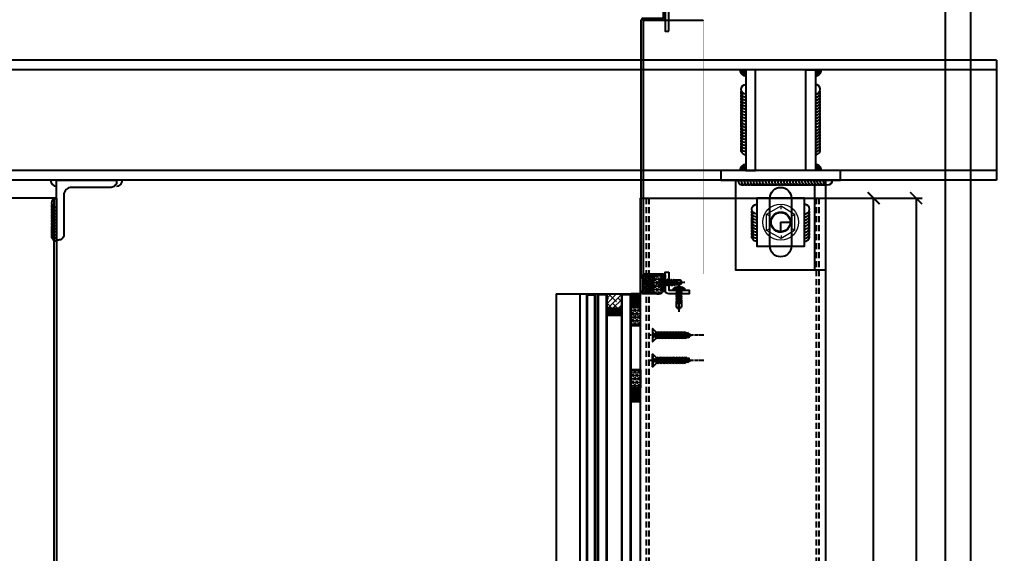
# Model space of a CAD drawing. Extents: x -3378 to 102197, y -3799 to 48702.
# Drawn here: x 58428 to 59244, y 8781 to 9227 of the extents above; entities that cross this region are included whole.
import ezdxf

# ---------------------------------------------------------------- set-up
doc = ezdxf.new("R2010")
doc.units = 0
for name, pattern in [('CEN1', [9, 6, -1, 1, -1]), ('CENTER', [2, 1.25, -0.25, 0.25, -0.25]), ('HIDDEN', [0.375, 0.25, -0.125])]:
    doc.linetypes.add(name, pattern=pattern)
for name, color, linetype in [('24WELD', 55, 'Continuous'), ('ARR', 6, 'Continuous'), ('BCM-BKP', 6, 'Continuous'), ('BCM-DIM', 54, 'Continuous'), ('BCM-Extu', 4, 'Continuous'), ('BCM-GAK', 9, 'Continuous'), ('BCM-SIL', 8, 'Continuous'), ('DIM', 173, 'Continuous'), ('GM_SECT_15', 15, 'Continuous'), ('steel', 7, 'Continuous'), ('泡棉', 8, 'Continuous'), ('矽利康', 9, 'Continuous'), ('結構體 STRUCTURAL', 154, 'Continuous'), ('螺絲 固定五金 FASTENERS', 124, 'Continuous'), ('螺絲、螺栓', 4, 'Continuous'), ('視覺模型鋁擠型暫替', 4, 'Continuous'), ('視覺模型鋁擠型暫替-RefEdit0', 4, 'Continuous'), ('金屬面材 METAL PANEL', 2, 'Continuous'), ('鐵件', 6, 'Continuous'), ('鐵件 STEEL', 20, 'Continuous'), ('隱藏線 HIDDEN', 8, 'HIDDEN')]:
    doc.layers.add(name, color=color, linetype=linetype)
doc.layers.add('BCM-GK', color=252, linetype='Continuous', lineweight=5)
doc.layers.add('BCM-GLA', color=4, linetype='Continuous', lineweight=5)
doc.styles.add('GM_ANNO_TEXT', font='simplex.shx', dxfattribs={"width": 0.8})
doc.dimstyles.new('GM_DIM', dxfattribs={"dimscale": 0, "dimtxt": 20, "dimasz": 10, "dimexe": 5, "dimexo": 5, "dimgap": 5, "dimtad": 1, "dimdec": 0, "dimdsep": 46, "dimtxsty": 'GM_ANNO_TEXT', "dimblk": 'ARCHTICK', "dimcen": 0, "dimclrd": 4, "dimclre": 4, "dimclrt": 10, "dimadec": 0, "dimazin": 2, "dimtfac": 1, "dimtdec": 0, "dimtix": 1, "dimtofl": 0, "dimtmove": 2, "dimatfit": 3, "dimfxl": 1.5, "dimarcsym": 1})
pattern_1 = [(90, (-94993.687, -997925.494), (-1.25, 0), []), (180, (-94993.687, -997925.494), (-1e-16, -1.25), [])]
pattern_2 = [(90, (154.4923, -120.1606), (-1.649778, 1e-16), [0.9525, -1.905]), (210, (154.4923, -120.1606), (0.824889, -1.42875), [0.9525, -1.905]), (150, (154.4923, -119.2081), (-0.824889, -1.42875), [0.9525, -1.905])]

# ---------------------------------------------------------------- blocks, each defined once
blk = doc.blocks.new('*U602')
for centre, end in [((-0.29, -9), 16.35291), ((-0.21, -6.5), 16.35291), ((-0.13, -4), 88.14306), ((-0.53, -16.49), 16.35291), ((-0.45, -13.99), 16.35291), ((-0.37, -11.49), 16.35291), ((-0.78, -23.99), 16.35291), ((-0.7, -21.49), 16.35291), ((-0.62, -18.99), 16.35291), ((-1.02, -31.48), 16.35291), ((-0.94, -28.98), 16.35291), ((-0.86, -26.49), 16.35291), ((-1.26, -38.98), 16.35291), ((-1.18, -36.48), 16.35291), ((-1.1, -33.98), 16.35291), ((-1.59, -48.97), 16.35291), ((-1.51, -46.48), 16.35291), ((-1.43, -43.98), 16.35291), ((-1.34, -41.48), 16.35291), ((-1.75, -53.97), 16.35291), ((-1.67, -51.47), 16.35291)]:
    blk.add_arc(centre, 4, 268.14306, end)
blk = doc.blocks.new('*U603')
for centre, end in [((-0.29, -9), 16.35291), ((-0.21, -6.5), 16.35291), ((-0.13, -4), 88.14306), ((-0.53, -16.49), 16.35291), ((-0.45, -13.99), 16.35291), ((-0.37, -11.49), 16.35291), ((-0.78, -23.99), 16.35291), ((-0.7, -21.49), 16.35291), ((-0.62, -18.99), 16.35291), ((-1.02, -31.48), 16.35291), ((-0.94, -28.98), 16.35291), ((-0.86, -26.49), 16.35291), ((-1.26, -38.98), 16.35291), ((-1.18, -36.48), 16.35291), ((-1.1, -33.98), 16.35291), ((-1.59, -48.97), 16.35291), ((-1.51, -46.48), 16.35291), ((-1.43, -43.98), 16.35291), ((-1.34, -41.48), 16.35291), ((-1.75, -53.97), 16.35291), ((-1.67, -51.47), 16.35291)]:
    blk.add_arc(centre, 4, 268.14306, end)
blk = doc.blocks.new('*U59')
for centre, end in [((-0.29, -9), 16.35291), ((-0.21, -6.5), 16.35291), ((-0.13, -4), 88.14306), ((-0.53, -16.49), 16.35291), ((-0.45, -13.99), 16.35291), ((-0.37, -11.49), 16.35291), ((-0.78, -23.99), 16.35291), ((-0.7, -21.49), 16.35291), ((-0.62, -18.99), 16.35291), ((-0.86, -26.49), 16.35291)]:
    blk.add_arc(centre, 4, 268.14306, end)
blk = doc.blocks.new('*U622')
for centre, end in [((-73.96, 2.4), 286.35291), ((-71.46, 2.32), 286.35291), ((-68.96, 2.24), 286.35291), ((-66.47, 2.15), 286.35291), ((-63.97, 2.07), 286.35291), ((-61.47, 1.99), 286.35291), ((-58.97, 1.91), 286.35291), ((-56.47, 1.83), 286.35291), ((-53.97, 1.75), 286.35291), ((-51.47, 1.67), 286.35291), ((-48.97, 1.59), 286.35291), ((-46.48, 1.51), 286.35291), ((-43.98, 1.43), 286.35291), ((-41.48, 1.34), 286.35291), ((-38.98, 1.26), 286.35291), ((-36.48, 1.18), 286.35291), ((-33.98, 1.1), 286.35291), ((-31.48, 1.02), 286.35291), ((-28.98, 0.94), 286.35291), ((-26.49, 0.86), 286.35291), ((-23.99, 0.78), 286.35291), ((-21.49, 0.7), 286.35291), ((-18.99, 0.62), 286.35291), ((-16.49, 0.53), 286.35291), ((-13.99, 0.45), 286.35291), ((-11.49, 0.37), 286.35291), ((-9, 0.29), 286.35291), ((-6.5, 0.21), 286.35291), ((-4, 0.13), 358.14306)]:
    blk.add_arc(centre, 4, 178.14306, end)
blk = doc.blocks.new('A$C4E2A2353')
at = {"layer": 'ARR', "color": 0, "linetype": 'CEN1', "ltscale": 0.5}
blk.add_line((42.86, 0), (-3.62, 0), dxfattribs=at)
at = {"layer": 'ARR', "color": 0, "linetype": 'ByBlock', "ltscale": 0.3}
for p, q in [((0.3, -5.3), (0.3, 5.3)), ((3.1, -2.5), (3.1, 2.5)), ((4.38, 2.15), (3.1, 2.15)), ((3.1, 1.24), (3.82, -2.16)), ((4.71, 2.87), (4.38, 2.15)), ((4.38, 2.15), (5.3, -2.16)), ((4.43, 1.96), (5.34, -2.36)), ((5.34, 2.15), (4.71, 2.87)), ((4.71, 2.87), (5.93, -2.88)), ((4.89, 2.06), (5.8, -2.26)), ((6.82, 2.15), (5.34, 2.15)), ((5.34, 2.15), (6.26, -2.16)), ((5.34, 2.15), (6.26, -2.16)), ((7.15, 2.87), (6.82, 2.15)), ((6.82, 2.15), (7.74, -2.16)), ((6.86, 1.96), (7.78, -2.36)), ((7.78, 2.15), (7.15, 2.87)), ((7.15, 2.87), (8.37, -2.88)), ((7.32, 2.06), (8.24, -2.26)), ((9.26, 2.15), (7.78, 2.15)), ((7.78, 2.15), (8.7, -2.16)), ((7.78, 2.15), (8.7, -2.16)), ((9.59, 2.87), (9.26, 2.15)), ((9.26, 2.15), (10.17, -2.16)), ((9.3, 1.96), (10.21, -2.36)), ((10.22, 2.15), (9.59, 2.87)), ((9.59, 2.87), (10.81, -2.88)), ((9.76, 2.06), (10.67, -2.26)), ((11.7, 2.15), (10.22, 2.15)), ((10.22, 2.15), (11.13, -2.16)), ((10.22, 2.15), (11.13, -2.16)), ((12.02, 2.87), (11.7, 2.15)), ((11.7, 2.15), (12.61, -2.16)), ((11.74, 1.96), (12.65, -2.36)), ((12.66, 2.15), (12.02, 2.87)), ((12.02, 2.87), (13.24, -2.88)), ((12.2, 2.06), (13.11, -2.26)), ((14.13, 2.15), (12.66, 2.15)), ((12.66, 2.15), (13.57, -2.16)), ((12.66, 2.15), (13.57, -2.16)), ((14.46, 2.87), (14.13, 2.15)), ((14.13, 2.15), (15.05, -2.16)), ((14.18, 1.96), (15.09, -2.36)), ((15.09, 2.15), (14.46, 2.87)), ((14.46, 2.87), (15.68, -2.88)), ((14.64, 2.06), (15.55, -2.26)), ((16.57, 2.15), (15.09, 2.15)), ((15.09, 2.15), (16.01, -2.16)), ((15.09, 2.15), (16.01, -2.16)), ((16.9, 2.87), (16.57, 2.15)), ((16.57, 2.15), (17.49, -2.16)), ((16.61, 1.96), (17.53, -2.36)), ((17.53, 2.15), (16.9, 2.87)), ((16.9, 2.87), (18.12, -2.88)), ((17.07, 2.06), (17.99, -2.26)), ((19.01, 2.15), (17.53, 2.15)), ((17.53, 2.15), (18.45, -2.16)), ((17.53, 2.15), (18.45, -2.16)), ((19.34, 2.87), (19.01, 2.15)), ((19.01, 2.15), (19.92, -2.16)), ((19.05, 1.96), (19.96, -2.36)), ((19.97, 2.15), (19.34, 2.87)), ((19.34, 2.87), (20.56, -2.88)), ((19.51, 2.06), (20.42, -2.26)), ((21.45, 2.15), (19.97, 2.15)), ((19.97, 2.15), (20.88, -2.16)), ((19.97, 2.15), (20.88, -2.16)), ((21.77, 2.87), (21.45, 2.15)), ((21.77, 2.87), (21.45, 2.15)), ((21.45, 2.15), (22.36, -2.16)), ((21.45, 2.15), (22.36, -2.16)), ((21.49, 1.96), (22.4, -2.36)), ((21.49, 1.96), (22.4, -2.36)), ((22.41, 2.15), (21.77, 2.87)), ((21.77, 2.87), (22.99, -2.88)), ((22.41, 2.15), (21.77, 2.87)), ((21.77, 2.87), (22.99, -2.88)), ((21.95, 2.06), (22.86, -2.26)), ((21.95, 2.06), (22.86, -2.26)), ((23.88, 2.15), (22.41, 2.15)), ((22.41, 2.15), (23.32, -2.16)), ((23.88, 2.15), (22.41, 2.15)), ((22.41, 2.15), (23.32, -2.16)), ((22.41, 2.15), (23.32, -2.16)), ((22.41, 2.15), (23.32, -2.16)), ((24.21, 2.87), (23.88, 2.15)), ((24.21, 2.87), (23.88, 2.15)), ((23.88, 2.15), (24.8, -2.16)), ((23.88, 2.15), (24.8, -2.16)), ((23.93, 1.96), (24.84, -2.36)), ((23.93, 1.96), (24.84, -2.36)), ((24.84, 2.15), (24.21, 2.87)), ((24.21, 2.87), (25.43, -2.88)), ((24.84, 2.15), (24.21, 2.87)), ((24.21, 2.87), (25.43, -2.88)), ((24.38, 2.06), (25.3, -2.26)), ((24.38, 2.06), (25.3, -2.26)), ((26.32, 2.15), (24.84, 2.15)), ((24.84, 2.15), (25.76, -2.16)), ((26.32, 2.15), (24.84, 2.15)), ((24.84, 2.15), (25.76, -2.16)), ((24.84, 2.15), (25.76, -2.16)), ((24.84, 2.15), (25.76, -2.16)), ((26.65, 2.87), (26.32, 2.15)), ((26.65, 2.87), (26.32, 2.15)), ((26.32, 2.15), (27.24, -2.16)), ((26.32, 2.15), (27.24, -2.16)), ((26.36, 1.96), (27.28, -2.36)), ((26.36, 1.96), (27.28, -2.36)), ((27.28, 2.15), (26.65, 2.87)), ((26.65, 2.87), (27.87, -2.88)), ((27.28, 2.15), (26.65, 2.87)), ((26.65, 2.87), (27.87, -2.88)), ((26.82, 2.06), (27.74, -2.26)), ((26.82, 2.06), (27.74, -2.26)), ((28.91, 1.45), (27.28, 2.15)), ((27.28, 2.15), (28.19, -2.16)), ((27.28, 2.15), (28.19, -2.16)), ((27.28, 2.15), (28.19, -2.16)), ((27.28, 2.15), (28.19, -2.16)), ((29.24, 2.17), (28.91, 1.45)), ((28.91, 1.45), (29.52, -1.46)), ((29.96, 0.99), (29.24, 2.17)), ((29.24, 2.17), (30.16, -2.18)), ((32.25, 0), (29.96, 1.25)), ((29.96, 0.99), (30.39, -1)), ((32.26, 0), (32.25, 0)), ((3.1, -1.02), (3.49, -2.88)), ((3.1, -2.44), (3.49, -2.88)), ((3.49, -2.88), (3.82, -2.16)), ((3.82, -2.16), (5.3, -2.16)), ((5.3, -2.16), (5.93, -2.88)), ((5.93, -2.88), (6.26, -2.16)), ((6.26, -2.16), (7.74, -2.16)), ((7.74, -2.16), (8.37, -2.88)), ((8.37, -2.88), (8.7, -2.16)), ((8.7, -2.16), (10.17, -2.16)), ((10.17, -2.16), (10.81, -2.88)), ((10.81, -2.88), (11.13, -2.16)), ((11.13, -2.16), (12.61, -2.16)), ((12.61, -2.16), (13.24, -2.88)), ((13.24, -2.88), (13.57, -2.16)), ((13.57, -2.16), (15.05, -2.16)), ((15.05, -2.16), (15.68, -2.88)), ((15.68, -2.88), (16.01, -2.16)), ((16.01, -2.16), (17.49, -2.16)), ((17.49, -2.16), (18.12, -2.88)), ((18.12, -2.88), (18.45, -2.16)), ((18.45, -2.16), (19.92, -2.16)), ((19.92, -2.16), (20.56, -2.88)), ((20.56, -2.88), (20.88, -2.16)), ((20.88, -2.16), (22.36, -2.16)), ((22.36, -2.16), (22.99, -2.88)), ((22.36, -2.16), (22.99, -2.88)), ((22.99, -2.88), (23.32, -2.16)), ((22.99, -2.88), (23.32, -2.16)), ((23.32, -2.16), (24.8, -2.16)), ((23.32, -2.16), (24.8, -2.16)), ((24.8, -2.16), (25.43, -2.88)), ((24.8, -2.16), (25.43, -2.88)), ((25.43, -2.88), (25.76, -2.16)), ((25.43, -2.88), (25.76, -2.16)), ((25.76, -2.16), (27.24, -2.16)), ((25.76, -2.16), (27.24, -2.16)), ((27.24, -2.16), (27.87, -2.88)), ((27.24, -2.16), (27.87, -2.88)), ((27.87, -2.88), (28.19, -2.16)), ((27.87, -2.88), (28.19, -2.16)), ((28.19, -2.16), (29.52, -1.46)), ((29.52, -1.46), (30.16, -2.18)), ((30.16, -2.18), (30.39, -1)), ((30.39, -1), (32.25, -0.01)), ((32.25, -0.01), (32.26, 0))]:
    blk.add_line(p, q, dxfattribs=at)
blk.add_lwpolyline([(3.1, 2.5), (0.3, 5.3), (0, 5.3), (0, -5.3), (0.3, -5.3), (3.1, -2.5)], dxfattribs=at)
blk.add_lwpolyline([(0, -1.61, 0.048054), (2.67, -0.68, 0.292428), (3.1, 0, 0.292428), (2.67, 0.68, 0.048054), (0, 1.61, 0.048054)], format="xyb", dxfattribs=at)
blk = doc.blocks.new('*U920')
at = {"layer": '螺絲、螺栓', "color": 0, "linetype": 'ByBlock', "xscale": -1, "rotation": 180}
blk.add_blockref('A$C4E2A2353', (0, 0), dxfattribs=at)
blk = doc.blocks.new('護蓋')
at = {"layer": '螺絲 固定五金 FASTENERS', "xscale": -1, "rotation": 180}
blk.add_blockref('*U920', (0, 10.5), dxfattribs=at)
at = {"layer": '螺絲 固定五金 FASTENERS'}
blk.add_blockref('*U920', (0, -10.5), dxfattribs=at)
blk = doc.blocks.new('425424')
at = {"layer": 'BCM-DIM', "linetype": 'Continuous'}
h = blk.add_hatch(dxfattribs=at)
h.set_pattern_fill('ANSI37', color=256, scale=10, angle=45)
h.set_pattern_definition(pattern_1)
h.paths.add_polyline_path([(-0.01, -11.5), (-8.01, -11.5), (-8.01, 0.01), (-0.01, 0.01)])
h = blk.add_hatch(dxfattribs=at)
h.set_pattern_fill('ANSI37', color=256, scale=10, angle=45)
h.set_pattern_definition(pattern_1)
h.paths.add_polyline_path([(-0.01, -78.5), (-8.01, -78.5), (-8.01, -90.01), (-0.01, -90.01)])
at = {"layer": '泡棉'}
h = blk.add_hatch(dxfattribs=at)
h.set_pattern_fill('HEX', color=256, scale=0.3, angle=90)
h.set_pattern_definition(pattern_2)
h.paths.add_polyline_path([(-0.01, -11.5), (-8.01, -11.5), (-8.01, -26.5), (-0.01, -26.5)])
h = blk.add_hatch(dxfattribs=at)
h.set_pattern_fill('HEX', color=256, scale=0.3, angle=90)
h.set_pattern_definition(pattern_2)
h.paths.add_polyline_path([(-0.01, -63.5), (-8.01, -63.5), (-8.01, -78.5), (-0.01, -78.5)])
at = {"layer": 'BCM-DIM', "linetype": 'Continuous'}
for p, q in [((-0.01, 0.01), (-8.01, 0.01)), ((-0.13, -26.5), (-8.13, -26.5)), ((-0.13, -63.5), (-8.13, -63.5)), ((-0.01, -90.01), (-8.01, -90.01))]:
    blk.add_line(p, q, dxfattribs=at)
at = {"layer": '泡棉'}
for points in [[(-0.01, -11.5), (-8.01, -11.5), (-8.01, -26.5), (-0.01, -26.5)], [(-0.01, -78.5), (-8.01, -78.5), (-8.01, -63.5), (-0.01, -63.5)]]:
    blk.add_lwpolyline(points, close=True, dxfattribs=at)
blk = doc.blocks.new('*u164')
at = {"layer": '泡棉'}
h = blk.add_hatch(dxfattribs=at)
h.set_pattern_fill('HEX', color=256, scale=0.3)
h.set_pattern_definition([(0, (-4141.5022, 978.2385), (0, 1.6497784), [0.9525, -1.905]), (120, (-4141.5022, 978.2385), (-1.42875, -0.8248892), [0.9525, -1.905]), (60, (-4140.5497, 978.2385), (-1.42875, 0.8248892), [0.9525, -1.905])])
edge = h.paths.add_edge_path()
edge.add_line((-12, 9.53), (-3, 9.53))
edge.add_arc((-3, 12.53), 3, 270, 360)
edge.add_line((0, 12.53), (0, 14.53))
edge.add_arc((-3, 14.53), 3, 0, 90)
edge.add_line((-3, 17.53), (-12, 17.53))
edge.add_arc((-12, 14.53), 3, 90, 180)
edge.add_line((-15, 14.53), (-15, 12.53))
edge.add_arc((-12, 12.53), 3, 180, 270)
at = {"layer": '矽利康'}
h = blk.add_hatch(dxfattribs=at)
h.set_pattern_fill('ANSI37', color=256, scale=0.5, style=0)
h.set_pattern_definition([(45, (-4141.5022, 978.2385), (-1.122532, 1.122532), []), (135, (-4141.5022, 978.2385), (-1.122532, -1.122532), [])])
edge = h.paths.add_edge_path()
edge.add_arc((-7.73, -32.06), 32.98, 76.43716, 103.56284)
edge.add_arc((-16.6, 1.13), 1.6, 315, 360)
edge.add_line((-15, 1.13), (-15, 12.53))
edge.add_arc((-12, 12.53), 3, 180, 270)
edge.add_line((-12, 9.53), (-3, 9.53))
edge.add_arc((-3, 12.53), 3, 270, 360)
edge.add_line((0, 12.53), (0, 0))
at = {"layer": '泡棉'}
blk.add_lwpolyline([(-12, 9.53), (-3, 9.53, 0.414214), (0, 12.53), (0, 14.53, 0.414214), (-3, 17.53), (-12, 17.53, 0.414214), (-15, 14.53), (-15, 12.53, 0.414214)], format="xyb", close=True, dxfattribs=at)
at = {"layer": '矽利康'}
blk.add_lwpolyline([(0, 0, 0.118914), (-15.47, 0, 0.198912), (-15, 1.13), (-15, 12.53, 0.414214), (-12, 9.53), (-3, 9.53, 0.414214), (0, 12.53)], format="xyb", close=True, dxfattribs=at)
blk = doc.blocks.new('M5x16圓頭自攻')
at = {"layer": 'ARR', "color": 0, "linetype": 'CENTER', "ltscale": 0.87}
blk.add_line((18, 0), (-5.1, 0), dxfattribs=at)
at = {"layer": 'ARR', "color": 0, "linetype": 'ByBlock', "ltscale": 0.3}
for p, q in [((-1.61, -4.5), (-1.61, 4.5)), ((0.5, 2.24), (1.14, 1.9)), ((0.72, 2.13), (1.65, -2.5)), ((1.89, 1.9), (1.14, 1.9)), ((2.24, 2.5), (3.24, -2.5)), ((3.48, 1.9), (2.73, 1.9)), ((3.83, 2.5), (4.83, -2.5)), ((5.07, 1.9), (4.32, 1.9)), ((5.42, 2.5), (6.42, -2.5)), ((6.81, 1.9), (5.91, 1.9)), ((7.16, 2.5), (8.16, -2.5)), ((8.4, 1.9), (7.65, 1.9)), ((8.73, 1.9), (7.98, 1.9)), ((9.08, 2.5), (9.7, -0.6)), ((14.12, 2.1), (9.46, 2.1)), ((15.83, 0.06), (14.12, 2.1)), ((15.83, 0.06), (15.95, 0.06)), ((16, -0.01), (16, 0.01)), ((2.14, -1.9), (2.89, -1.9)), ((3.73, -1.9), (4.48, -1.9)), ((5.32, -1.9), (6.07, -1.9)), ((6.91, -1.9), (7.81, -1.9)), ((8.54, -2.1), (12.91, -2.1)), ((15.83, -0.06), (14.12, -2.1)), ((15.83, -0.06), (15.95, -0.06))]:
    blk.add_line(p, q, dxfattribs=at)
blk.add_lwpolyline([(-2.98, -0.5, 0.134476), (-1.61, -4.5), (-0.58, -4.5, 0.198912), (-0.44, -4.44), (-0.06, -4.06, 0.198912), (0, -3.92), (0, 3.92, 0.198912), (-0.06, 4.06), (-0.44, 4.44, 0.198912), (-0.58, 4.5), (-1.61, 4.5, 0.134562), (-2.98, 0.5), (-2.48, 0.5), (-2.48, -0.5), (-2.98, -0.5)], format="xyb", dxfattribs=at)
blk.add_lwpolyline([(1.14, 1.9), (2.14, -1.9), (1.8, -2.5), (1.65, -2.5), (1.3, -1.9), (0.3, 1.9), (0.5, 2.24)], dxfattribs=at)
for points in [[(3.24, -2.5), (2.89, -1.9), (1.89, 1.9), (2.24, 2.5), (2.39, 2.5), (2.73, 1.9), (3.73, -1.9), (3.39, -2.5)], [(4.83, -2.5), (4.48, -1.9), (3.48, 1.9), (3.83, 2.5), (3.98, 2.5), (4.32, 1.9), (5.32, -1.9), (4.98, -2.5)], [(6.42, -2.5), (6.07, -1.9), (5.07, 1.9), (5.42, 2.5), (5.57, 2.5), (5.91, 1.9), (6.91, -1.9), (6.57, -2.5)], [(8.16, -2.5), (7.81, -1.9), (6.81, 1.9), (7.16, 2.5), (7.31, 2.5), (7.65, 1.9), (8.65, -1.9), (8.31, -2.5)], [(9.08, 2.5), (8.73, 1.9), (9.7, -0.6), (9.46, 2.1), (9.23, 2.5)]]:
    blk.add_lwpolyline(points, close=True, dxfattribs=at)
for centre, radius, start, end in [((0.67, 3.07), 0.874, 220.33884, 257.78016), ((10.86, -0.29), 1.2, 56.15202, 236.15202), ((14.85, 6.88), 7.01, 241.64577, 278.00805), ((15.9, 1.75), 1.82, 168.86169, 267.68654), ((15.95, 0.01), 0.05, 0, 90), ((1.17, -3.34), 1.44, 84.73115, 144.21996), ((13.52, 4.88), 7.01, 241.64577, 274.95411), ((15.95, -0.01), 0.05, 270, 0)]:
    blk.add_arc(centre, radius, start, end, dxfattribs=at)
blk = doc.blocks.new('*U255')
blk.add_blockref('M5x16圓頭自攻', (0, 0))
blk = doc.blocks.new('*U373')
for centre, end in [((3.94, -0.69), 170.02199), ((6.4, -1.13), 98.23184), ((8.86, -1.56), 98.23184), ((11.33, -1.99), 98.23184), ((13.79, -2.43), 98.23184), ((16.25, -2.86), 98.23184), ((18.71, -3.29), 98.23184), ((21.17, -3.73), 98.23184), ((23.64, -4.16), 98.23184), ((26.1, -4.59), 98.23184), ((28.56, -5.02), 98.23184), ((31.02, -5.46), 98.23184)]:
    blk.add_arc(centre, 4, 350.02199, end)
blk = doc.blocks.new('_ArchTick')
at = {"color": 0, "linetype": 'ByBlock', "const_width": 0.15}
blk.add_lwpolyline([(-0.5, -0.5), (0.5, 0.5)], dxfattribs=at)
blk = doc.blocks.new('*D851')
at = {"layer": 'Defpoints', "color": 0, "ltscale": 10, "transparency": 16777216}
for p in [(59101.11, 9078), (59101.11, 7648.09, 0), (59176.81, 7648.09)]:
    blk.add_point(p, dxfattribs=at)
at = {"layer": 'DIM', "color": 4, "lineweight": -2, "ltscale": 10, "transparency": 16777216}
for p, q in [((59106.11, 9078), (59181.81, 9078)), ((59176.81, 9078), (59176.81, 7648.09)), ((59106.11, 7648.09), (59181.81, 7648.09))]:
    blk.add_line(p, q, dxfattribs=at)
at = {"layer": 'DIM', "color": 4, "lineweight": -2, "ltscale": 10, "transparency": 16777216, "xscale": 10, "yscale": 10, "zscale": 10}
for p, rotation in [((59176.81, 9078), 90), ((59176.81, 7648.09), 270)]:
    blk.add_blockref('_ArchTick', p, dxfattribs=dict(at, rotation=rotation))
at = {"layer": 'DIM', "color": 10, "ltscale": 10, "transparency": 16777216, "insert": (59161.81, 8363.04), "char_height": 20, "attachment_point": 5, "rotation": 90, "style": 'GM_ANNO_TEXT', "bg_fill": 3, "box_fill_scale": 1.1, "bg_fill_color": 256, "bg_fill_true_color": 13158600, "bg_fill_transparency": 0}
blk.add_mtext('1430', dxfattribs=at)
blk = doc.blocks.new('*D869')
at = {"layer": 'Defpoints', "color": 0, "ltscale": 10, "transparency": 16777216}
for p in [(59015.23, 9078, 0), (59141.25, 9078), (59023.86, 7648.09, 0)]:
    blk.add_point(p, dxfattribs=at)
at = {"layer": 'DIM', "color": 4, "lineweight": -2, "ltscale": 10, "transparency": 16777216}
for p, q in [((59020.23, 9078), (59146.25, 9078)), ((59141.25, 7648.09), (59141.25, 9078)), ((59028.86, 7648.09), (59146.25, 7648.09))]:
    blk.add_line(p, q, dxfattribs=at)
at = {"layer": 'DIM', "color": 4, "lineweight": -2, "ltscale": 10, "transparency": 16777216, "xscale": 10, "yscale": 10, "zscale": 10}
for p, rotation in [((59141.25, 9078), 90), ((59141.25, 7648.09), 270)]:
    blk.add_blockref('_ArchTick', p, dxfattribs=dict(at, rotation=rotation))
at = {"layer": 'DIM', "color": 10, "ltscale": 10, "transparency": 16777216, "insert": (59126.25, 8363.04), "char_height": 20, "attachment_point": 5, "rotation": 90, "style": 'GM_ANNO_TEXT', "bg_fill": 3, "box_fill_scale": 1.1, "bg_fill_color": 256, "bg_fill_true_color": 13158600, "bg_fill_transparency": 0}
blk.add_mtext('1430', dxfattribs=at)

msp = doc.modelspace()

# ---------------------------------------------------------------- hatches: boundary and pattern name
at = {"layer": 'BCM-Extu', "linetype": 'ByBlock'}
h = msp.add_hatch(dxfattribs=at)
h.set_pattern_fill('DOTS', color=8, scale=15, angle=90, style=0)
h.set_pattern_definition([(90, (59475.5266, 12031.4318), (-0.9375, 0.46875), [0, -0.9375])])
h.paths.add_polyline_path([(58919.687, 8985.586), (58919.114, 8984.043), (58919.114, 8980.586), (58930.114, 8980.586), (58930.114, 8984.043), (58929.542, 8985.586)])
at = {"layer": 'BCM-GK', "linetype": 'ByBlock'}
h = msp.add_hatch(dxfattribs=at)
h.set_pattern_fill('ANSI38', color=256, angle=180)
h.set_pattern_definition([(225, (1358294.374, -112889.8397), (2.24506403, -2.24506403), []), (315, (1358294.374, -112889.8397), (6.735192091, -2.24506403), [7.9375, -4.7625])])
h.paths.add_polyline_path([(58929.889, 8986.086), (58930.614, 8984.133), (58930.614, 8998.086), (58918.614, 8998.086), (58918.614, 8984.133), (58919.339, 8986.086)])

# ---------------------------------------------------------------- linework, layer by layer
at = {"color": 1, "ltscale": 10}
for q in [(59071.611, 9057.995), (59063.611, 9049.995)]:
    msp.add_line((59063.611, 9057.995), q, dxfattribs=at)
at = {"color": 0, "linetype": 'Continuous', "lineweight": 0, "flags": 128}
for points in [[(59051.842, 9064.749), (59064.172, 9071.599)], [(59064.172, 9071.599), (59075.132, 9064.749)], [(59064.172, 9068.859), (59064.172, 9071.599)], [(59051.842, 9051.049), (59051.842, 9064.749)], [(59051.842, 9064.749), (59054.582, 9063.379)], [(59073.762, 9063.379), (59075.132, 9064.749)], [(59075.132, 9064.749), (59075.132, 9051.049)], [(59054.582, 9052.419), (59051.842, 9051.049)], [(59073.762, 9052.419), (59075.132, 9051.049)], [(59064.172, 9044.199), (59051.842, 9051.049)], [(59075.132, 9051.049), (59064.172, 9044.199)], [(59064.172, 9046.939), (59064.172, 9044.199)]]:
    msp.add_lwpolyline(points, dxfattribs=at)
at = {"color": 0, "linetype": 'Continuous', "lineweight": 0}
msp.add_circle((59063.611, 9057.995), 15, dxfattribs=at)
msp.add_circle((59063.611, 9057.995), 8)
for centre, radius, start, end in [((59034.61, 9185.085), 5, 179.948953, 270), ((59034.61, 9185.085), 4, 179.936191, 270), ((59034.61, 9185.085), 3, 179.914922, 270), ((59034.61, 9185.085), 2, 179.872383, 270), ((59092.61, 9185.085), 2, 270, 0.127617), ((59092.61, 9185.085), 3, 270, 0.085078), ((59092.61, 9185.085), 4, 270, 0.063809), ((59092.61, 9185.085), 5, 270, 0.051047), ((59034.61, 9101.09), 5, 90, 180.051047), ((59034.61, 9101.09), 4, 90, 180.063809), ((59034.61, 9101.09), 3, 90, 180.085078), ((59034.61, 9101.09), 2, 90, 180.127617), ((59092.61, 9101.09), 5, 359.948953, 90), ((59092.61, 9101.09), 4, 359.936191, 90), ((59092.61, 9101.09), 3, 359.914922, 90), ((59092.61, 9101.09), 2, 359.872383, 90)]:
    msp.add_arc(centre, radius, start, end)
at = {"color": 2}
for centre, start, end in [((58458.707, 9092.995), 180, 270), ((58508.707, 9092.995), 270, 360)]:
    msp.add_arc(centre, 5, start, end, dxfattribs=at)
at = {"color": 0, "linetype": 'Continuous', "lineweight": 0}
for start, end in [(86.049438, 273.859333), (273.859333, 86.049438)]:
    msp.add_arc((59063.611, 9057.995), 8.5, start, end, dxfattribs=at)
at = {"layer": 'BCM-BKP', "elevation": 0}
msp.add_lwpolyline([(58948.784, 9226.502), (58948.784, 9226.502), (58965.584, 9226.502, 0.4142136), (58967.184, 9228.102), (58967.184, 9241.102), (58965.584, 9241.102), (58965.584, 9228.102), (58948.784, 9228.102, 0.4142136), (58947.184, 9226.502), (58947.184, 9226.502)], format="xyb", dxfattribs=at)
at = {"layer": 'BCM-BKP'}
msp.add_lwpolyline([(58948.784, 9226.502), (58948.784, 9014.703), (58965.584, 9014.703, -0.4142136), (58967.184, 9013.103), (58967.184, 9000.103), (58965.584, 9000.103), (58965.584, 9013.103), (58948.784, 9013.103, -0.4142136), (58947.184, 9014.703), (58947.184, 9226.502)], format="xyb", dxfattribs=at)
at = {"layer": 'BCM-Extu', "color": 8, "linetype": 'ByBlock'}
for points in [[(58930.614, 8984.133), (58930.614, 8980.086), (58918.614, 8980.086), (58918.614, 8984.133), (58919.339, 8986.086), (58929.889, 8986.086)], [(58929.542, 8985.586), (58919.687, 8985.586), (58919.114, 8984.043), (58919.114, 8980.586), (58930.114, 8980.586), (58930.114, 8984.043)]]:
    msp.add_lwpolyline(points, close=True, dxfattribs=at)
at = {"layer": 'BCM-GAK', "elevation": 0}
msp.add_lwpolyline([(58948.784, 9226.502), (58948.784, 9226.502), (58998.784, 9226.502), (58998.784, 9226.502)], dxfattribs=at)
at = {"layer": 'BCM-GAK', "const_width": 0.2}
msp.add_lwpolyline([(58998.784, 9226.502), (58998.784, 9014.703), (58977.684, 9014.703)], dxfattribs=at)
at = {"layer": 'BCM-GAK', "const_width": 0.2, "elevation": 0}
msp.add_lwpolyline([(58998.784, 9226.502), (58998.784, 9226.502), (58982.184, 9226.502)], dxfattribs=at)
at = {"layer": 'BCM-GK', "linetype": 'ByBlock'}
msp.add_lwpolyline([(58930.614, 8998.086), (58930.614, 8986.086), (58918.614, 8986.086), (58918.614, 8998.086)], close=True, dxfattribs=at)
at = {"layer": 'BCM-GLA', "linetype": 'ByBlock'}
for p, q in [((58901.114, 8997.086), (58902.114, 8998.086)), ((58918.614, 8997.086), (58917.614, 8998.086)), ((58937.614, 8998.086), (58930.614, 8998.086)), ((58938.614, 8997.086), (58937.614, 8998.086))]:
    msp.add_line(p, q, dxfattribs=at)
at = {"layer": 'BCM-GLA', "color": 5, "linetype": 'ByBlock'}
for p, q in [((58902.529, 8997.086), (58908.114, 8997.086)), ((58917.2, 8997.086), (58911.614, 8997.086)), ((58937.2, 8997.086), (58931.614, 8997.086))]:
    msp.add_line(p, q, dxfattribs=at)
at = {"layer": 'BCM-GLA', "linetype": 'ByBlock'}
for points in [[(58901.114, 8997.086), (58901.114, 8629.085), (58902.114, 8628.085), (58909.114, 8628.085), (58909.114, 8998.086), (58902.114, 8998.086)], [(58918.614, 8997.086), (58918.614, 8629.085), (58917.614, 8628.085), (58910.614, 8628.085), (58910.614, 8998.086), (58917.614, 8998.086)], [(58938.614, 8997.086), (58938.614, 8629.085), (58937.614, 8628.085), (58930.614, 8628.085), (58930.614, 8997.086)]]:
    msp.add_lwpolyline(points, dxfattribs=at)
at = {"layer": 'BCM-GLA', "color": 5, "linetype": 'ByBlock'}
for points in [[(58902.529, 8997.086), (58902.114, 8996.672), (58902.114, 8629.499), (58902.529, 8629.085), (58908.114, 8629.085), (58908.114, 8997.086)], [(58917.2, 8997.086), (58917.614, 8996.672), (58917.614, 8629.499), (58917.2, 8629.085), (58911.614, 8629.085), (58911.614, 8997.086)], [(58937.2, 8997.086), (58937.614, 8996.672), (58937.614, 8629.499), (58937.2, 8629.085), (58931.614, 8629.085), (58931.614, 8997.086)]]:
    msp.add_lwpolyline(points, dxfattribs=at)
at = {"layer": 'GM_SECT_15'}
for p, q in [((58458.707, 9077.995, 0), (58383.707, 9077.995, 0)), ((58456.407, 9077.995, 0), (58456.407, 8677.995, 0)), ((58458.707, 9077.995, 0), (58458.707, 8677.995, 0))]:
    msp.add_line(p, q, dxfattribs=at)
for points in [[(59034.61, 9185.09), (59034.61, 9101.085), (59042.61, 9101.085), (59042.61, 9185.09)], [(59092.61, 9185.09), (59092.61, 9101.085), (59084.61, 9101.085), (59084.61, 9185.09)], [(59013.61, 9093.085), (59113.61, 9093.085), (59113.61, 9101.085), (59013.61, 9101.085)]]:
    msp.add_lwpolyline(points, close=True, dxfattribs=at)
at = {"layer": 'steel', "elevation": 0}
msp.add_lwpolyline([(58464.707, 9047.495, -0.4142136), (58460.207, 9042.995), (58458.707, 9042.995), (58458.707, 9092.995), (58508.707, 9092.995), (58508.707, 9091.495, -0.4142136), (58504.207, 9086.995), (58471.207, 9086.995, 0.4142136), (58464.707, 9080.495)], format="xyb", close=True, dxfattribs=at)
at = {"layer": '結構體 STRUCTURAL'}
for p, q in [((59201.111, 18243.085, 0), (59201.111, 6179.085)), ((59222.111, 18243.085, 0), (59222.111, 6179.085))]:
    msp.add_line(p, q, dxfattribs=at)
at = {"layer": '視覺模型鋁擠型暫替', "linetype": 'Continuous'}
for p, q in [((59243.909, 9193.085), (56183.927, 9193.085)), ((59243.909, 9193.085), (59243.909, 9093.085)), ((59243.909, 9185.085), (56183.927, 9185.085)), ((59243.909, 9101.085), (56183.927, 9101.085)), ((59243.909, 9093.085), (56183.927, 9093.085))]:
    msp.add_line(p, q, dxfattribs=at)
at = {"layer": '金屬面材 METAL PANEL'}
for p, q in [((58876.114, 8998.086), (58896.112, 8998.086, 0)), ((58896.114, 8998.086), (58946.616, 8998.085))]:
    msp.add_line(p, q, dxfattribs=at)
for points in [[(58970.184, 9217.369), (58970.184, 9240.102), (59020.516, 9240.102), (59020.516, 9243.102), (58970.184, 9243.102, 0.4142136), (58967.184, 9240.102), (58967.184, 9217.369)], [(58970.184, 9016.103), (58970.184, 9001.103), (58987.184, 9001.103), (58987.184, 8998.103), (58970.184, 8998.103, -0.4142136), (58967.184, 9001.103), (58967.184, 9016.103)]]:
    msp.add_lwpolyline(points, format="xyb", close=True, dxfattribs=at)
at = {"layer": '金屬面材 METAL PANEL', "elevation": 0}
for points in [[(58946.611, 8618.085), (58946.611, 9077.995), (59026.111, 9077.995)], [(59101.111, 9077.995), (59101.111, 8618.086)]]:
    msp.add_lwpolyline(points, dxfattribs=at)
at = {"layer": '金屬面材 METAL PANEL'}
msp.add_lwpolyline([(58876.114, 8998.086), (58876.114, 8618.085), (58896.114, 8618.085), (58896.114, 8998.086)], dxfattribs=at)
at = {"layer": '鐵件', "linetype": 'HIDDEN', "ltscale": 20}
msp.add_lwpolyline([(59026.111, 9077.995), (59101.111, 9077.995)], dxfattribs=at)
at = {"layer": '鐵件 STEEL', "linetype": 'Continuous'}
msp.add_line((59092.111, 9017.995), (59092.111, 9092.995, 0), dxfattribs=at)
at = {"layer": '鐵件 STEEL', "linetype": 'Continuous', "elevation": 0}
msp.add_lwpolyline([(59101.111, 9017.995), (59026.111, 9017.995), (59026.111, 9092.995), (59101.111, 9092.995)], close=True, dxfattribs=at)
msp.add_lwpolyline([(59072.611, 9077.995), (59072.611, 9037.995, -1), (59054.611, 9037.995), (59054.611, 9077.995, -1)], format="xyb", close=True, dxfattribs=at)
at = {"layer": '鐵件 STEEL', "elevation": 0}
msp.add_lwpolyline([(59043.611, 9077.995), (59043.611, 9037.995), (59083.611, 9037.995), (59083.611, 9077.995)], close=True, dxfattribs=at)
at = {"layer": '隱藏線 HIDDEN', "linetype": 'HIDDEN', "ltscale": 20}
for p, q in [((58951.111, 9077.995), (58951.111, 7648.085, 0)), ((58953.411, 9077.995), (58953.411, 7648.085, 0)), ((59093.311, 9077.995), (59093.311, 7648.085, 0)), ((59095.611, 9077.995), (59095.611, 7648.085, 0))]:
    msp.add_line(p, q, dxfattribs=at)

# ---------------------------------------------------------------- block references
msp.add_blockref('425424', (58946.611, 8998.094))
at = {"layer": '24WELD', "yscale": 1.012500000000001, "zscale": 1.012500000000001}
for name, p, xscale, rotation in [('*U603', (59034.61, 9172.911, 0), -1.012500000000001, 358.1430628016458), ('*U602', (59092.61, 9172.911, 0), 1.012500000000001, 1.85693719835422), ('*U622', (59106.86, 9093.085, 0), 1.012500000000001, 1.85693719835422), ('*U373', (58458.707, 9077.995, 0), -1.012500000000001, 80.02168882065637), ('*U59', (59043.611, 9072.846), -1.012500000000001, 358.1430628016457), ('*U59', (59083.611, 9072.846), 1.012500000000001, 1.856937198354223)]:
    msp.add_blockref(name, p, dxfattribs=dict(at, xscale=xscale, rotation=rotation))
at = {"layer": 'BCM-SIL', "extrusion": (0, 0, -1), "xscale": -1, "zscale": -1, "rotation": 90}
msp.add_blockref('*u164', (-58947.653, 8998.103), dxfattribs=at)
at = {"layer": 'BCM-SIL', "xscale": -1}
for p, rotation in [((58965.584, 9007.603), 180), ((58978.684, 9001.103), 90)]:
    msp.add_blockref('*U255', p, dxfattribs=dict(at, rotation=rotation))
at = {"layer": '視覺模型鋁擠型暫替-RefEdit0'}
msp.add_blockref('護蓋', (58956.611, 8953.086), dxfattribs=at)

# ---------------------------------------------------------------- next in the draw order: dimensions: what is measured, and where the dimension line sits
at = {"layer": 'DIM', "ltscale": 10}
dim = msp.add_linear_dim(base=(59176.808, 7648.085), p1=(59101.111, 9077.995), p2=(59101.11, 7648.085, 0), angle=90, dimstyle='GM_DIM', override={"dimscale": 1, "dimtfill": 1, "dimtfillclr": 1}, dxfattribs=at)
dim.commit()
dim.dimension.update_dxf_attribs({"geometry": '*D851', "text_midpoint": (59161.808, 8363.04)})

# ---------------------------------------------------------------- next in the draw order: dimensions: what is measured, and where the dimension line sits
dim = msp.add_linear_dim(base=(59141.253, 9077.995), p1=(59023.86, 7648.085, 0), p2=(59015.232, 9077.995, 0), angle=90, dimstyle='GM_DIM', override={"dimscale": 1, "dimfxl": 10, "dimtfill": 1, "dimtfillclr": 1}, dxfattribs=at)
dim.commit()
dim.dimension.update_dxf_attribs({"geometry": '*D869', "text_midpoint": (59126.253, 8363.04)})

doc.saveas('drawing.dxf')
